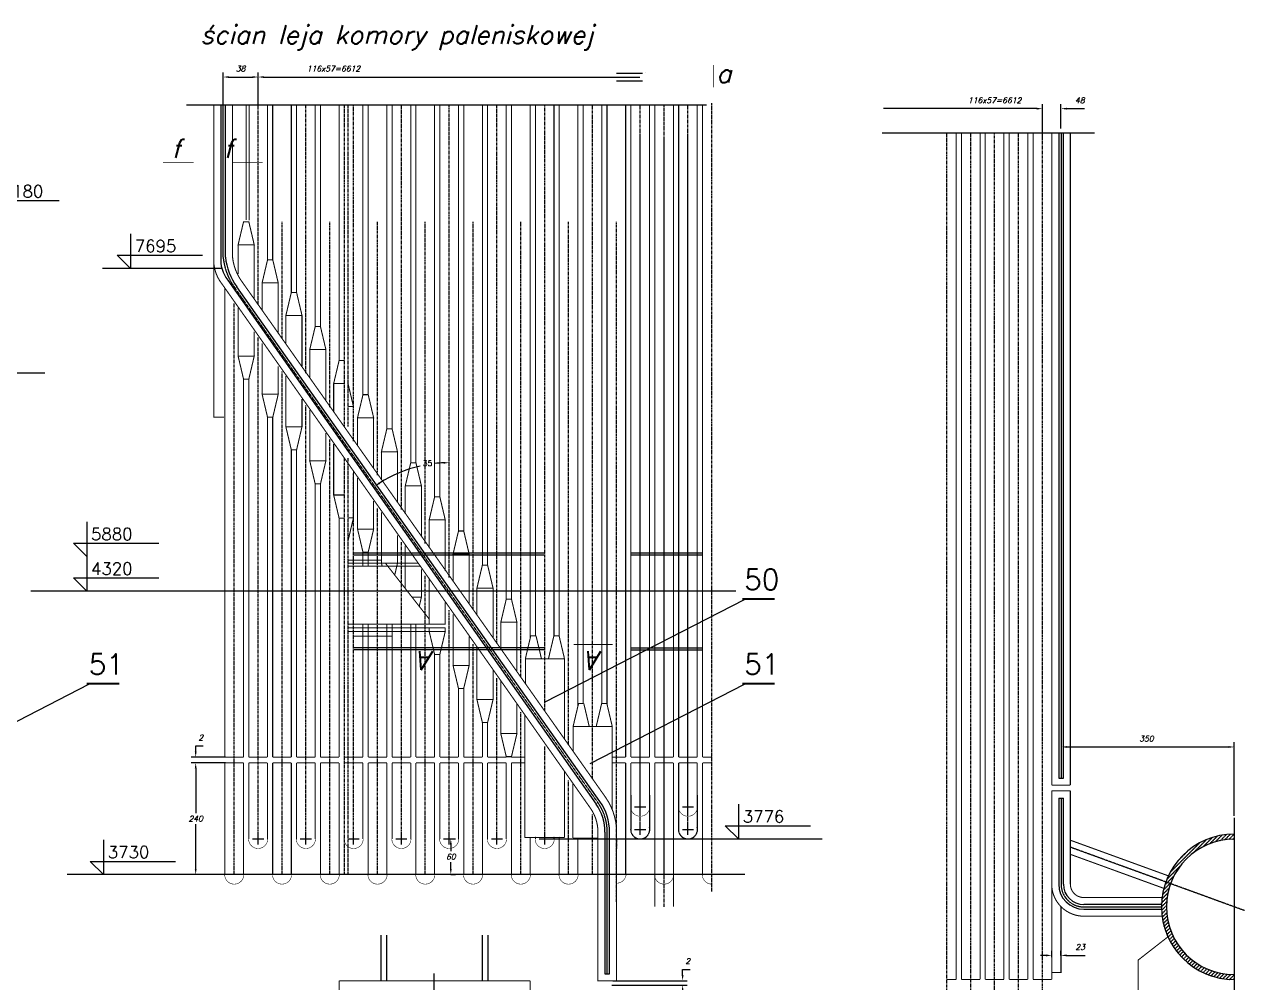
# Model space of a CAD drawing. Extents: x 13210 to 94108, y -7390 to 36310.
# Drawn here: x 61160 to 74266, y 16518 to 26816 of the extents above; entities that cross this region are included whole.
import ezdxf
from ezdxf.enums import TextEntityAlignment as Align

# ---------------------------------------------------------------- set-up
doc = ezdxf.new("R2010")
doc.units = 0
doc.header["$MEASUREMENT"] = 0
doc.header["$PDMODE"] = 3
doc.linetypes.add('CENTER', pattern=[50, 31.25, -6.25, 6.25, -6.25])
doc.linetypes.add('DASHEDX2', pattern=[1.5, 1, -0.5])
doc.layers.get('0').update_dxf_attribs({"linetype": 'CONTINUOUS'})
doc.layers.get('DEFPOINTS').update_dxf_attribs({"linetype": 'CONTINUOUS'})
for name, color, linetype in [('LINIE', 7, 'DASHEDX2'), ('NUMERY-ODN', 2, 'CONTINUOUS'), ('POZIOMY', 7, 'CONTINUOUS'), ('PRZEKROJE', 4, 'CONTINUOUS'), ('RURA', 3, 'CONTINUOUS'), ('RURKI', 4, 'CONTINUOUS'), ('WYMIAR1', 7, 'CONTINUOUS')]:
    doc.layers.add(name, color=color, linetype=linetype)
doc.styles.add('ROMAN_DUPLEX_ITALIC', font='ROMAND', dxfattribs={"oblique": 15})
doc.styles.add('ROMAND', font='romand')
doc.styles.add('ROMANS', font='romans')
doc.styles.get("Standard").update_dxf_attribs({"font": 'romans.shx'})
doc.dimstyles.new('KWA', dxfattribs={"dimscale": 20, "dimtxt": 3, "dimasz": 3, "dimexe": 2.5, "dimexo": 2.5, "dimgap": 1.5, "dimtad": 0, "dimtih": 1, "dimtoh": 1, "dimdsep": 46, "dimtxsty": 'Standard', "dimcen": -3, "dimdle": 1.25, "dimadec": 0, "dimazin": 0, "dimtfac": 0.75, "dimtofl": 0, "dimtmove": 2, "dimatfit": 3, "dimfxl": 0, "dimtvp": 1.5, "dimtolj": 1, "dimtzin": 12, "dimarcsym": 0})
doc.dimstyles.get("Standard").update_dxf_attribs({"dimtxt": 0.18, "dimasz": 0.18, "dimexe": 0.18, "dimexo": 0.0625, "dimgap": 0.09, "dimtad": 0, "dimtih": 1, "dimtoh": 1, "dimdec": 4, "dimzin": 0, "dimdsep": 46, "dimtxsty": 'Standard', "dimcen": 0.09, "dimadec": 0, "dimazin": 0, "dimtfac": 1, "dimtdec": 4, "dimtofl": 0, "dimtmove": 0, "dimatfit": 3, "dimfxl": 0, "dimtolj": 1, "dimtzin": 0, "dimarcsym": 0})

# ---------------------------------------------------------------- blocks, each defined once
blk = doc.blocks.new('*X28')
at = {"color": 0}
for p, q in [((68567, 15866), (68714, 16012)), ((68677, 15936), (68776, 16035)), ((68749, 15968), (68831, 16050)), ((68809, 15988), (68881, 16060)), ((68862, 16001), (68927, 16066)), ((68910, 16010), (68970, 16070)), ((68955, 16015), (69011, 16071)), ((68997, 16017), (69011, 16031)), ((68325, 15663), (68638, 15976)), ((68407, 15785), (68516, 15894)), ((68289, 15587), (68435, 15733)), ((68266, 15525), (68365, 15624)), ((68241, 15420), (68313, 15492)), ((68251, 15470), (68333, 15552)), ((68230, 15290), (68286, 15346)), ((68231, 15331), (68291, 15391)), ((68235, 15374), (68299, 15439)), ((68231, 15251), (68284, 15304)), ((68234, 15214), (68284, 15265)), ((68238, 15178), (68287, 15227)), ((68244, 15144), (68291, 15191)), ((68251, 15112), (68296, 15157)), ((68259, 15080), (68303, 15124)), ((68268, 15049), (68311, 15093)), ((68278, 15020), (68321, 15062)), ((68289, 14991), (68331, 15033)), ((68301, 14964), (68342, 15004)), ((68314, 14937), (68355, 14977)), ((68328, 14911), (68368, 14951)), ((68343, 14886), (68382, 14925)), ((68358, 14861), (68397, 14900)), ((68374, 14838), (68413, 14876)), ((68391, 14815), (68430, 14853)), ((68409, 14793), (68447, 14831)), ((68427, 14771), (68465, 14809)), ((68446, 14750), (68484, 14789)), ((68466, 14730), (68504, 14769)), ((68487, 14711), (68525, 14749)), ((68508, 14693), (68546, 14731)), ((68530, 14675), (68568, 14713)), ((68552, 14658), (68591, 14696)), ((68576, 14641), (68615, 14680)), ((68600, 14626), (68639, 14665)), ((68625, 14611), (68665, 14651)), ((68651, 14597), (68691, 14637)), ((68677, 14584), (68718, 14624)), ((68705, 14571), (68746, 14613)), ((68733, 14560), (68775, 14602)), ((68762, 14549), (68806, 14593)), ((68793, 14540), (68837, 14584)), ((68824, 14532), (68869, 14577)), ((68857, 14524), (68903, 14571)), ((68890, 14518), (68939, 14566)), ((68925, 14514), (68976, 14564)), ((68962, 14510), (69011, 14559)), ((69000, 14509), (69011, 14520))]:
    blk.add_line(p, q, dxfattribs=at)
blk = doc.blocks.new('*D320')
at = {"color": 0, "linetype": 'ByBlock'}
for p, q in [((72134, 16810), (72074, 16810)), ((72194, 16790), (72194, 16860)), ((72294, 16810), (72294, 16860)), ((72354, 16810), (72414, 16810)), ((72414, 16810), (72555, 16810))]:
    blk.add_line(p, q, dxfattribs=at)
for points in [[(72134, 16820), (72134, 16800), (72194, 16810)], [(72354, 16820), (72354, 16800), (72294, 16810)]]:
    blk.add_solid(points, dxfattribs=at)
at = {"layer": 'DEFPOINTS', "color": 0, "linetype": 'ByBlock'}
for p in [(72294, 16810), (72194, 16740), (72294, 16760)]:
    blk.add_point(p, dxfattribs=at)
at = {"color": 0, "linetype": 'ByBlock', "style": 'ROMAN_DUPLEX_ITALIC', "oblique": 15}
blk.add_text('23', height=60, dxfattribs=at).set_placement((72499, 16900), align=Align.MIDDLE_CENTER)
blk = doc.blocks.new('*D321')
at = {"color": 0, "linetype": 'ByBlock'}
for p, q in [((72094, 25580), (72094, 25960)), ((72294, 25696), (72294, 25960)), ((72034, 25910), (71974, 25910)), ((72354, 25910), (72414, 25910)), ((72414, 25910), (72548, 25910))]:
    blk.add_line(p, q, dxfattribs=at)
for points in [[(72034, 25920), (72034, 25900), (72094, 25910)], [(72354, 25920), (72354, 25900), (72294, 25910)]]:
    blk.add_solid(points, dxfattribs=at)
at = {"layer": 'DEFPOINTS', "color": 0, "linetype": 'ByBlock'}
for p in [(72294, 25910), (72294, 25646), (72094, 25530)]:
    blk.add_point(p, dxfattribs=at)
at = {"color": 0, "linetype": 'ByBlock', "style": 'ROMAN_DUPLEX_ITALIC', "oblique": 15}
blk.add_text('48', height=60, dxfattribs=at).set_placement((72496, 26000), align=Align.MIDDLE_CENTER)
blk = doc.blocks.new('*D325')
at = {"color": 0, "linetype": 'ByBlock'}
for p, q in [((68230, 16598), (68230, 16658)), ((68230, 16658), (68310, 16658)), ((67480, 16538), (68280, 16538)), ((67470, 16491), (68280, 16491)), ((68230, 16431), (68230, 16371))]:
    blk.add_line(p, q, dxfattribs=at)
for points in [[(68220, 16598), (68240, 16598), (68230, 16538)], [(68220, 16431), (68240, 16431), (68230, 16491)]]:
    blk.add_solid(points, dxfattribs=at)
at = {"layer": 'DEFPOINTS', "color": 0, "linetype": 'ByBlock'}
for p in [(67430, 16538), (68230, 16538), (67420, 16491)]:
    blk.add_point(p, dxfattribs=at)
at = {"color": 0, "linetype": 'ByBlock', "style": 'ROMAN_DUPLEX_ITALIC', "oblique": 15}
blk.add_text('2', height=60, dxfattribs=at).set_placement((68285, 16748), align=Align.MIDDLE_CENTER)
blk = doc.blocks.new('*D326')
at = {"color": 0, "linetype": 'ByBlock'}
for p, q in [((65740, 18002), (65740, 17930.5)), ((65750, 18062), (65790, 18062)), ((65740, 17739), (65740, 17810.5)), ((65740, 17679), (65790, 17679))]:
    blk.add_line(p, q, dxfattribs=at)
for points in [[(65730, 18002), (65750, 18002), (65740, 18062)], [(65730, 17739), (65750, 17739), (65740, 17679)]]:
    blk.add_solid(points, dxfattribs=at)
at = {"layer": 'DEFPOINTS', "color": 0, "linetype": 'ByBlock'}
for p in [(65700, 18062), (65690, 17679), (65740, 17679)]:
    blk.add_point(p, dxfattribs=at)
at = {"color": 0, "linetype": 'ByBlock', "style": 'ROMAN_DUPLEX_ITALIC', "oblique": 15}
blk.add_text('60', height=60, dxfattribs=at).set_placement((65740, 17870.5), align=Align.MIDDLE_CENTER)
blk = doc.blocks.new('POZ')
for p, q in [((0, 186), (0, 0)), ((0, 0), (-71, 71)), ((-71, 71), (387, 71))]:
    blk.add_line(p, q)
at = {"style": 'ROMAND', "flags": 4}
blk.add_attdef('POZIOM', (23, 88), '', height=65, dxfattribs=at)
blk = doc.blocks.new('*D327')
at = {"color": 0, "linetype": 'ByBlock'}
for p, q in [((63320, 18879), (62950, 18879)), ((63000, 18819), (63000, 18339)), ((63000, 17739), (63000, 18219)), ((62950, 17679), (62950, 17679))]:
    blk.add_line(p, q, dxfattribs=at)
for points in [[(62990, 18819), (63010, 18819), (63000, 18879)], [(62990, 17739), (63010, 17739), (63000, 17679)]]:
    blk.add_solid(points, dxfattribs=at)
at = {"layer": 'DEFPOINTS', "color": 0, "linetype": 'ByBlock'}
for p in [(63000, 18879), (63370, 18879), (63000, 17679)]:
    blk.add_point(p, dxfattribs=at)
at = {"color": 0, "linetype": 'ByBlock', "style": 'ROMAN_DUPLEX_ITALIC', "oblique": 15}
blk.add_text('240', height=60, dxfattribs=at).set_placement((63000, 18279), align=Align.MIDDLE_CENTER)
blk = doc.blocks.new('*D328')
at = {"color": 0, "linetype": 'ByBlock'}
for p, q in [((63000, 19001), (63000, 19061)), ((63000, 19061), (63080, 19061)), ((63320, 18941), (62950, 18941)), ((63320, 18879), (62950, 18879)), ((63000, 18819), (63000, 18759))]:
    blk.add_line(p, q, dxfattribs=at)
for points in [[(62990, 19001), (63010, 19001), (63000, 18941)], [(62990, 18819), (63010, 18819), (63000, 18879)]]:
    blk.add_solid(points, dxfattribs=at)
at = {"layer": 'DEFPOINTS', "color": 0, "linetype": 'ByBlock'}
for p in [(63000, 18941), (63370, 18941), (63370, 18879)]:
    blk.add_point(p, dxfattribs=at)
at = {"color": 0, "linetype": 'ByBlock', "style": 'ROMAN_DUPLEX_ITALIC', "oblique": 15}
blk.add_text('2', height=60, dxfattribs=at).set_placement((63055, 19151), align=Align.MIDDLE_CENTER)
blk = doc.blocks.new('*D345')
at = {"layer": 'DEFPOINTS', "color": 0, "linetype": 'Continuous'}
for p in [(65722, 25946), (63423, 23982), (65171, 21990), (65722, 20871), (67321, 18450)]:
    blk.add_point(p, dxfattribs=at)
at = {"layer": 'LINIE', "color": 0, "linetype": 'Continuous'}
for start, end in [(102.9709, 122.6913), (92.4807, 96.3769)]:
    blk.add_arc((65722, 20719), 1386, start, end, dxfattribs=at)
for points in [[(65662, 22114), (65663, 22094), (65722, 22105)], [(64980, 21877), (64968, 21894), (64924, 21852)]]:
    blk.add_solid(points, dxfattribs=at)
at = {"layer": 'LINIE', "color": 0, "linetype": 'Continuous', "insert": (65490, 22100), "char_height": 60, "attachment_point": 5}
blk.add_mtext('\\A1;35', dxfattribs=at)
blk = doc.blocks.new('*D329')
at = {"color": 0, "linetype": 'ByBlock'}
for p, q in [((63294.995, 25880), (63294.995, 26300)), ((63354.995, 26250), (63610.5, 26250)), ((63670.5, 25920), (63670.5, 26300))]:
    blk.add_line(p, q, dxfattribs=at)
for points in [[(63354.995, 26260), (63354.995, 26240), (63294.995, 26250)], [(63610.5, 26260), (63610.5, 26240), (63670.5, 26250)]]:
    blk.add_solid(points, dxfattribs=at)
at = {"layer": 'DEFPOINTS', "color": 0, "linetype": 'ByBlock'}
for p in [(63670.5, 26250), (63294.995, 25830), (63670.5, 25870)]:
    blk.add_point(p, dxfattribs=at)
at = {"color": 0, "linetype": 'ByBlock', "style": 'ROMAN_DUPLEX_ITALIC', "oblique": 15}
blk.add_text('38', height=60, dxfattribs=at).set_placement((63482.7475, 26340), align=Align.MIDDLE_CENTER)

msp = doc.modelspace()

# ---------------------------------------------------------------- linework, layer by layer
at = {"layer": 'DEFPOINTS', "color": 0, "linetype": 'ByBlock'}
for p in [(65290, 26250), (65290, 26250), (63670.5, 25870), (71068, 25910), (72094, 25740), (71068, 24990), (74154, 19050), (72269.255, 19000), (74154, 18260)]:
    msp.add_point(p, dxfattribs=at)
at = {"layer": 'LINIE', "linetype": 'Continuous'}
for p, q in [((67520, 26290), (67800, 26290)), ((67520, 26210), (67800, 26210)), ((68485.5, 25946), (62901, 25946)), ((63280.39455, 24192.85014), (62000, 24192.85014)), ((57710, 23071), (61380, 23071)), ((68800, 20725.21282), (61230, 20725.21282)), ((67714.5, 18408.4236), (67834.5, 18408.4236)), ((67774.5, 18348.4236), (67774.5, 18468.4236)), ((68227.5, 18408.4236), (68347.5, 18408.4236)), ((68287.5, 18348.4236), (68287.5, 18468.4236)), ((67774.5, 18104.9375), (67774.5, 18224.9375)), ((68287.5, 18104.9375), (68287.5, 18224.9375)), ((63670.5, 18002), (63670.5, 18122)), ((64183.5, 18002), (64183.5, 18122)), ((64696.5, 18002), (64696.5, 18122)), ((65209.5, 18002), (65209.5, 18122)), ((65722.5, 18002), (65722.5, 18122)), ((66235.5, 18002), (66235.5, 18122)), ((66748.5, 18002), (66748.5, 18122)), ((67714.5, 18164.9375), (67834.5, 18164.9375)), ((67714.5, 18164.9375), (67834.5, 18164.9375)), ((67774.5, 18104.9375), (67774.5, 18122)), ((68227.5, 18164.9375), (68347.5, 18164.9375)), ((68227.5, 18164.9375), (68347.5, 18164.9375)), ((68287.5, 18104.9375), (68287.5, 18122)), ((63610.5, 18062), (63730.5, 18062)), ((64123.5, 18062), (64243.5, 18062)), ((64636.5, 18062), (64756.5, 18062)), ((65149.5, 18062), (65269.5, 18062)), ((65662.5, 18062), (65782.5, 18062)), ((66175.5, 18062), (66295.5, 18062)), ((66688.5, 18062), (69730, 18062))]:
    msp.add_line(p, q, dxfattribs=at)
at = {"layer": 'LINIE', "linetype": 'CENTER'}
for p, q in [((68544, 17497), (68544, 25968.5)), ((63670.5, 23801.84003), (63670.5, 25946)), ((64183.5, 23069.2001), (64183.5, 25946)), ((64596.375, 25946), (64596.375, 22490.85321)), ((64633.375, 25946), (64633.375, 22490.85321)), ((64696.5, 22336.56018), (64696.5, 25946)), ((65209.5, 21603.92025), (65209.5, 25946)), ((65722.5, 20871.28032), (65722.5, 25946)), ((66235.5, 20164.83481), (66235.5, 25946)), ((66748.5, 19436.85651), (66748.5, 25946)), ((67261.5, 18708.8782), (67261.5, 25946)), ((67774.5, 18408.4236), (67774.5, 25946)), ((68031, 17679), (68031, 25946)), ((68287.5, 18408.4236), (68287.5, 25946)), ((67774.5, 18164.9375), (67774.5, 25599.5764)), ((68031, 17332.5764), (68031, 25599.5764)), ((68287.5, 18164.9375), (68287.5, 25599.5764)), ((71068, 14565.91557), (71068, 25646)), ((71324.5, 16019.2986), (71324.5, 25646)), ((71581, 15289.875), (71581, 25646)), ((71837.5, 16019.2986), (71837.5, 25646)), ((72094, 15274.9375), (72094, 25646)), ((63927, 23435.52007), (63927, 24695)), ((64440, 22702.88014), (64440, 24695)), ((64953, 21970.24021), (64953, 24695)), ((65466, 21237.60028), (65466, 24695)), ((65979, 20528.82397), (65979, 24695)), ((66492, 19800.84566), (66492, 24695)), ((67005, 19072.86735), (67005, 24695)), ((67518, 17385.04057), (67518, 24695)), ((63414, 17679), (63414, 23819.03477)), ((63670.5, 18062), (63670.5, 23452.71481)), ((63927, 17679), (63927, 23086.39485)), ((64183.5, 18062), (64183.5, 22720.07488)), ((64440, 17679), (64440, 22353.75492)), ((64596.375, 22155.54479), (64596.375, 17679)), ((64633.375, 22155.54479), (64633.375, 17679)), ((64696.5, 20369.61873), (64696.5, 21987.43495)), ((64953, 20369.61873), (64953, 21621.11499)), ((65209.5, 20369.61873), (65209.5, 21254.79503)), ((65466, 20369.61873), (65466, 20888.47506)), ((65722.5, 18062), (65722.5, 20522.1551)), ((64696.5, 18062), (64696.5, 20369.61873)), ((64953, 17679), (64953, 20369.61873)), ((65209.5, 18062), (65209.5, 20369.61873)), ((65466, 17679), (65466, 20369.61873)), ((65979, 17679), (65979, 20155.83514)), ((66235.5, 18062), (66235.5, 19789.51517)), ((66492, 17679), (66492, 19423.19521)), ((66748.5, 18062), (66748.5, 19056.87524)), ((67005, 17679), (67005, 18690.55528)), ((67261.5, 17679), (67261.5, 18324.23532)), ((67518, 18062), (67518, 17957.91535))]:
    msp.add_line(p, q, dxfattribs=at)
at = {"layer": 'LINIE'}
for p, q in [((63294.995, 24315.5303), (63294.995, 25946)), ((72653.875, 25646), (70375, 25646)), ((72294.255, 25646), (72294.255, 18716)), ((67321.36276, 18450.10251), (63422.91779, 23982.23382)), ((64696.5, 21136), (66748.5, 21136)), ((64696.5, 21116), (66748.5, 21116)), ((67674.375, 21136), (68443.875, 21136)), ((67674.375, 21116), (68443.875, 21116)), ((66748.5, 20115), (64696.5, 20115)), ((66748.5, 20095), (64696.5, 20095)), ((67674.375, 20115), (68443.875, 20115)), ((67674.375, 20095), (68443.875, 20095)), ((72294.255, 18501), (72294.255, 17576.5)), ((74154, 18286.85), (74154, 14654)), ((67420.745, 16613.13), (67420.745, 18134.71762)), ((74266, 17291.11033), (72394.375, 17972.32612)), ((72538.875, 17331.88), (73379.46986, 17331.88)), ((65561, 16189.875), (65561, 16616.875))]:
    msp.add_line(p, q, dxfattribs=at)
at = {"layer": 'LINIE', "linetype": 'DASHEDX2'}
for p, q in [((67674.375, 18532.5764), (67674.375, 18164.9375)), ((67874.625, 18532.5764), (67874.625, 18164.9375)), ((68187.375, 18532.5764), (68187.375, 18164.9375)), ((68387.625, 18532.5764), (68387.625, 18164.9375))]:
    msp.add_line(p, q, dxfattribs=at)
at = {"layer": 'LINIE', "linetype": 'Continuous', "const_width": 10}
for points in [[(65115.25, 20240), (64695.25, 20240)], [(67480, 20150), (67060, 20150)]]:
    msp.add_lwpolyline(points, dxfattribs=at)
at = {"layer": 'LINIE'}
for centre, radius, start, end in [((63938.08373, 24371.31844), 645.60132, 185.157491157, 217.138454097), ((66870.625, 18134.71762), 550.12, 0, 34.989108895), ((72538.875, 17576.5), 244.62, 180, 270)]:
    msp.add_arc(centre, radius, start, end, dxfattribs=at)
at = {"layer": 'LINIE', "linetype": 'DASHEDX2'}
for centre in [(67774.5, 18164.9375), (68287.5, 18164.9375)]:
    msp.add_arc(centre, 102.9375, 180, 0, dxfattribs=at)
at = {"layer": 'NUMERY-ODN'}
for p, q in [((68890, 20630), (66748.5, 19530.55115)), ((61850, 19720), (60194.375, 18870)), ((68890, 19720), (67234.375, 18870))]:
    msp.add_line(p, q, dxfattribs=at)
at = {"layer": 'NUMERY-ODN', "const_width": 20}
for points in [[(68870, 20640), (69220, 20640), (69200, 20640)], [(61830, 19730), (62180, 19730), (62160, 19730)], [(68870, 19730), (69220, 19730), (69200, 19730)]]:
    msp.add_lwpolyline(points, dxfattribs=at)
at = {"layer": 'PRZEKROJE', "linetype": 'Continuous', "const_width": 10}
for points in [[(68560, 26380), (68560, 26140)], [(62650, 25330), (62980, 25330)], [(63390, 25330), (63720, 25330)]]:
    msp.add_lwpolyline(points, dxfattribs=at)
at = {"layer": 'RURA'}
for p, q in [((63270.005, 25946), (63270.005, 24315.50245)), ((72269.255, 25646), (72269.255, 18716)), ((72319.245, 18716), (72319.245, 25646)), ((63344.81542, 24068.13451), (67300.75368, 18435.96641)), ((67341.79842, 18464.50334), (63443.35345, 23996.63465)), ((72269.255, 18716), (72319.245, 18716)), ((72269.255, 18501), (72269.255, 17576.5)), ((72269.255, 18501), (72319.245, 18501)), ((72319.245, 17576.5), (72319.245, 18501)), ((67395.755, 18134.71762), (67395.755, 16613.13)), ((67445.745, 16613.13), (67445.745, 18134.71762)), ((73379.46986, 17356.87), (72538.875, 17356.87)), ((72538.875, 17306.88), (73379.46986, 17306.88)), ((64993.33888, 16538), (64993.33888, 17028)), ((65054.33888, 16538), (65054.33888, 17028)), ((66079.01665, 16538), (66079.01665, 17028)), ((66140.01665, 16538), (66140.01665, 17028)), ((67395.755, 16613.13), (67445.745, 16613.13))]:
    msp.add_line(p, q, dxfattribs=at)
at = {"layer": 'RURA', "const_width": 11.25}
for points in [[(63194.875, 25946), (63194.875, 24319.02336, 0.1944253743), (63284.84638, 24022.80083), (67239.24342, 18392.82701, -0.1539147211), (67320.625, 18134.71762), (67320.625, 16538), (67520.875, 16538), (67520.875, 18134.71762, 0.1539147211), (67403.27862, 18507.68569), (63504, 24041, -0.1395089145), (63395.125, 24319.02336), (63395.125, 25946)], [(72194.125, 25646), (72194.125, 18641, 0.4142135624)], [(72194.125, 18579), (72194.125, 17576.5, 0.4142135624), (72538.875, 17231.75), (73379.46986, 17231.75)], [(73379.46986, 17432), (72538.875, 17432, -0.4142135624), (72394.375, 17576.5), (72394.375, 18579)]]:
    msp.add_lwpolyline(points, format="xyb", dxfattribs=at)
at = {"layer": 'RURA'}
msp.add_lwpolyline([(63319.995, 24315.5303), (63319.995, 25946)], dxfattribs=at)
at = {"layer": 'RURA', "const_width": 11.25}
for points in [[(72394.375, 18641), (72394.375, 25646)], [(63455.80237, 24132.65816), (63455.80237, 24447.5)], [(63628.69763, 24447.5), (63628.69763, 23861.54)], [(63713.42737, 24038), (63713.42737, 23737.34061)], [(63886.32263, 24038), (63886.32263, 23490.42058)], [(63455.80237, 23250.15703), (63455.80237, 23770.63877)], [(63968.80237, 23687.88147), (63968.80237, 23387.22208)], [(64141.69763, 23687.88147), (64141.69763, 23140.30205)], [(63628.69763, 23250.15703), (63628.69763, 23512.41478)], [(63713.42737, 22840.65703), (63713.42737, 23388.21539)], [(64225.30237, 23321.56151), (64225.30237, 23020.90212)], [(64398.19763, 23321.56151), (64398.19763, 22773.98209)], [(64599, 22955.24155), (64568.25, 22955.24155), (64481.80237, 22955.24155), (64540.125, 23202.74155), (64568.25, 23202.74155), (64596.375, 23202.74155)], [(64596.375, 23202.74155), (64596.52082, 23202.12273)], [(63886.32263, 22840.65703), (63886.32263, 23141.29536)], [(63968.80237, 22490.53851), (63968.80237, 23038.09686)], [(64481.80237, 22955.24155), (64481.80237, 22654.58215)], [(64636, 22956), (64694.17681, 22709.11882), (64638.47918, 22709.11882)], [(64141.69763, 22490.53851), (64141.69763, 22791.17683)], [(64225.30237, 22124.21855), (64225.30237, 22671.7769)], [(64738.30237, 22588.92158), (64738.30237, 22288.26219)], [(64911.19763, 22588.92158), (64911.19763, 22041.34216)], [(64398.19763, 22124.21855), (64398.19763, 22424.85687)], [(64481.80237, 21757.89858), (64481.80237, 22305.45693)], [(64994.80237, 22222.60162), (64994.80237, 21921.94223)], [(65167.69763, 22222.60162), (65167.69763, 21675.0222)], [(64694.17681, 21511.77585), (64694.17681, 22016.30191)], [(64738.30237, 21391.57862), (64738.30237, 21939.13697)], [(64596, 21757.89858), (64568.25, 21757.89858), (64481.80237, 21757.89858), (64540.125, 21510.39858), (64568.25, 21510.39858), (64596.375, 21510.39858)], [(65251.30237, 21856.28166), (65251.30237, 21555.62226)], [(65424.19763, 21856.28166), (65424.19763, 21308.70223)], [(64911.19763, 21391.57862), (64911.19763, 21692.21694)], [(64635.85418, 21264.27585), (64694.17681, 21511.77585), (64635.47918, 21511.77585)], [(64994.80237, 21025.25865), (64994.80237, 21572.81701)], [(65507.80237, 21489.96169), (65507.80237, 21189.3023)], [(65680.69763, 21489.96169), (65680.69763, 20942.38227)], [(65167.69763, 21025.25865), (65167.69763, 21325.89698)], [(65251.30237, 20752.81985), (65251.30237, 21212.96531)], [(65764.30237, 21123.64173), (65764.30237, 20822.98234)], [(65937.19763, 21123.64173), (65937.19763, 20588.14408)], [(64994.80237, 21057.25865), (64633.375, 21057.25865)], [(65390.26859, 21025.25865), (64994.80237, 21025.25865), (64633.375, 21025.25865)], [(65412.74484, 20993.25865), (64633.375, 20993.25865)], [(65137.69561, 20897.94102), (65167.69763, 21025.25865), (65081.25, 21025.25865), (64994.80237, 21025.25865), (65002.34307, 20993.25865)], [(65507.80237, 20425.16698), (65038.02618, 21025.25865)], [(65424.19763, 20658.93869), (65424.19763, 20959.57701)], [(65680.69763, 20603.81544), (65680.69763, 20369.61873), (65507.80237, 20369.61873), (65507.80237, 20849.08859)], [(66020.80237, 20757.32177), (66020.80237, 20469.50386)], [(66193.69763, 20757.32177), (66193.69763, 20224.15492)], [(65401.19921, 20561.34176), (65424.19763, 20658.93869), (65337.75, 20658.93869), (65324.79636, 20658.93869)], [(65764.30237, 19926.29876), (65764.30237, 20473.85711)], [(65507.80237, 20369.61873), (64633.375, 20369.61873)], [(65507.80237, 20330.61873), (64633.375, 20330.61873)], [(65680.69763, 20330.61873), (65507.80237, 20330.61873)], [(65507.80237, 20292.61873), (65507.80237, 20330.61873)], [(65680.69763, 20292.61873), (65680.69763, 20330.61873)], [(66277.30237, 20391.0018), (66277.30237, 20090.34241)], [(66450.19763, 20391.0018), (66450.19763, 19860.16577)], [(65507.80237, 20292.61873), (64633.375, 20292.61873)], [(65937.19763, 19926.29876), (65937.19763, 20239.93872)], [(66540.83711, 19998.34672), (66599.15974, 20245.84672), (66627.28474, 20245.84672), (66655.40974, 20245.84672)], [(66655.40974, 20245.84672), (66713.73238, 19998.34672)], [(66788.65863, 19996.75344), (66846.98126, 20244.25344), (66875.10626, 20244.25344), (66903.23126, 20244.25344)], [(66903.23126, 20244.25344), (66961.55389, 19996.75344)], [(66020.80237, 19559.9788), (66020.80237, 20121.33514)], [(66540.83711, 19998.34672), (66540.83711, 19731.16479)], [(66961.55389, 19996.75344), (66875.10626, 19996.75344), (66540.83711, 19996.75344)], [(66961.55389, 19996.75344), (66961.55389, 19134.32641)], [(66193.69763, 19559.9788), (66193.69763, 19876.062)], [(66277.30237, 19193.65884), (66277.30237, 19757.45842)], [(66450.19763, 19193.65884), (66450.19763, 19512.18528)], [(66533.80237, 18076), (66533.80237, 19393.5817)], [(67053.83711, 19270.59327), (67112.15974, 19518.09327), (67140.28474, 19518.09327), (67168.40974, 19518.09327)], [(67168.40974, 19518.09327), (67226.73238, 19270.59327)], [(67301.65863, 19269), (67359.98126, 19516.5), (67388.10626, 19516.5), (67416.23126, 19516.5)], [(67416.23126, 19516.5), (67474.55389, 19269)], [(67053.83711, 19270.59327), (67053.83711, 19003.41135)], [(67474.55389, 19269), (67388.10626, 19269), (67053.83711, 19269)], [(67474.55389, 19269), (67474.55389, 18375.74657)], [(66959.875, 18076), (66959.875, 18789.14539)], [(67052.17737, 18071), (67052.17737, 18658.20316)], [(72394.375, 18641), (72194.125, 18641)], [(72194.125, 18579), (72394.375, 18579)], [(66959.875, 18076), (66588.32263, 18076), (66533.80237, 18076)], [(67320.625, 18071), (67106.69763, 18071), (67052.17737, 18071)], [(73447.62437, 17664.97471), (72394.375, 18048.32612)], [(73398.77251, 17530.75533), (72394.375, 17896.32612)], [(73442.55944, 17009.73485), (73123.64447, 16760.4979), (73123.64447, 16403.4979)], [(74148.32224, 17015), (74154, 17015)], [(65566.67776, 15926.4979), (64867.65206, 15926.4979), (64542, 16181), (64542, 16538)], [(64542, 16538), (65566.67776, 16538), (66591.35553, 16538)], [(65566.67776, 15926.4979), (66265.70347, 15926.4979), (66591.35553, 16181), (66591.35553, 16538)]]:
    msp.add_lwpolyline(points, dxfattribs=at)
for points in [[(63570.375, 24695), (63628.69763, 24447.5), (63542.25, 24447.5), (63455.80237, 24447.5), (63514.125, 24695), (63542.25, 24695)], [(63828, 24285.5), (63886.32263, 24038), (63799.875, 24038), (63713.42737, 24038), (63771.75, 24285.5), (63799.875, 24285.5)], [(64083.375, 23935.38147), (64141.69763, 23687.88147), (64055.25, 23687.88147), (63968.80237, 23687.88147), (64027.125, 23935.38147), (64055.25, 23935.38147)], [(64339.875, 23569.06151), (64398.19763, 23321.56151), (64311.75, 23321.56151), (64225.30237, 23321.56151), (64283.625, 23569.06151), (64311.75, 23569.06151)], [(63570.375, 23002.65703), (63628.69763, 23250.15703), (63542.25, 23250.15703), (63455.80237, 23250.15703), (63514.125, 23002.65703), (63542.25, 23002.65703)], [(63828, 22593.15703), (63886.32263, 22840.65703), (63799.875, 22840.65703), (63713.42737, 22840.65703), (63771.75, 22593.15703), (63799.875, 22593.15703)], [(64852.875, 22836.42158), (64911.19763, 22588.92158), (64824.75, 22588.92158), (64738.30237, 22588.92158), (64796.625, 22836.42158), (64824.75, 22836.42158)], [(64083.375, 22243.03851), (64141.69763, 22490.53851), (64055.25, 22490.53851), (63968.80237, 22490.53851), (64027.125, 22243.03851), (64055.25, 22243.03851)], [(65109.375, 22470.10162), (65167.69763, 22222.60162), (65081.25, 22222.60162), (64994.80237, 22222.60162), (65053.125, 22470.10162), (65081.25, 22470.10162)], [(64339.875, 21876.71855), (64398.19763, 22124.21855), (64311.75, 22124.21855), (64225.30237, 22124.21855), (64283.625, 21876.71855), (64311.75, 21876.71855)], [(65365.875, 22103.78166), (65424.19763, 21856.28166), (65337.75, 21856.28166), (65251.30237, 21856.28166), (65309.625, 22103.78166), (65337.75, 22103.78166)], [(65622.375, 21737.46169), (65680.69763, 21489.96169), (65594.25, 21489.96169), (65507.80237, 21489.96169), (65566.125, 21737.46169), (65594.25, 21737.46169)], [(64852.875, 21144.07862), (64911.19763, 21391.57862), (64824.75, 21391.57862), (64738.30237, 21391.57862), (64796.625, 21144.07862), (64824.75, 21144.07862)], [(65878.875, 21371.14173), (65937.19763, 21123.64173), (65850.75, 21123.64173), (65764.30237, 21123.64173), (65822.625, 21371.14173), (65850.75, 21371.14173)], [(66135.375, 21004.82177), (66193.69763, 20757.32177), (66107.25, 20757.32177), (66020.80237, 20757.32177), (66079.125, 21004.82177), (66107.25, 21004.82177)], [(66391.875, 20638.5018), (66450.19763, 20391.0018), (66363.75, 20391.0018), (66277.30237, 20391.0018), (66335.625, 20638.5018), (66363.75, 20638.5018)], [(65622.375, 20045.11873), (65680.69763, 20292.61873), (65594.25, 20292.61873), (65507.80237, 20292.61873), (65566.125, 20045.11873), (65594.25, 20045.11873)], [(65878.875, 19678.79876), (65937.19763, 19926.29876), (65850.75, 19926.29876), (65764.30237, 19926.29876), (65822.625, 19678.79876), (65850.75, 19678.79876)], [(66135.375, 19312.4788), (66193.69763, 19559.9788), (66107.25, 19559.9788), (66020.80237, 19559.9788), (66079.125, 19312.4788), (66107.25, 19312.4788)], [(66391.875, 18946.15884), (66450.19763, 19193.65884), (66363.75, 19193.65884), (66277.30237, 19193.65884), (66335.625, 18946.15884), (66363.75, 18946.15884)]]:
    msp.add_lwpolyline(points, close=True, dxfattribs=at)
at = {"layer": 'RURA'}
for centre, radius, start, end in [((63606.35729, 24282.22776), 337.99419, 174.350219612, 219.303109874), ((63938.08373, 24371.31844), 620.60132, 185.157491157, 217.138454097), ((66870.625, 18134.71762), 525.13, 0, 35.006207064), ((66870.625, 18134.71762), 575.12, 0, 34.989108895), ((74154, 17331.875), 780.975, 90, 270), ((74154, 17331.875), 727, 90, 270), ((72538.875, 17576.5), 269.62, 180, 270), ((72538.875, 17576.5), 219.63, 180, 270)]:
    msp.add_arc(centre, radius, start, end, dxfattribs=at)
at = {"layer": 'RURKI'}
msp.add_line((68898.125, 17679), (61620.5, 17679), dxfattribs=at)
at = {"layer": 'RURKI', "const_width": 11.25}
for points in [[(63542.19763, 25946), (63542.19763, 24712.22591)], [(63574.875, 25946), (63574.875, 24708.5)], [(63770.625, 25946), (63770.625, 24280.72591)], [(63826.875, 25946), (63826.875, 24285.5)], [(64027.125, 25946), (64027.125, 23935.38147)], [(64083.375, 25946), (64083.375, 23935.38147)], [(64283.625, 25946), (64283.625, 23569.06151)], [(64339.875, 25946), (64339.875, 23569.06151)], [(64540.125, 25946), (64540.125, 23202.74155)], [(64796.625, 25946), (64796.625, 22836.42158)], [(64852.875, 25946), (64852.875, 22836.42158)], [(65053.125, 25946), (65053.125, 22470.10162)], [(65109.375, 25946), (65109.375, 22470.10162)], [(65309.625, 25946), (65309.625, 22103.78166)], [(65365.875, 25946), (65365.875, 22103.78166)], [(65566.125, 25946), (65566.125, 21737.46169)], [(65622.375, 25946), (65622.375, 21737.46169)], [(65822.625, 25946), (65822.625, 21371.14173)], [(65878.875, 25946), (65878.875, 21371.14173)], [(66079.125, 25946), (66079.125, 21004.82177)], [(66135.375, 25946), (66135.375, 21004.82177)], [(66335.625, 25946), (66335.625, 20638.5018)], [(66391.875, 25946), (66391.875, 20638.5018)], [(66592.125, 25946), (66592.125, 20215.99383)], [(66648.375, 25946), (66648.375, 20245.84672)], [(66848.625, 25946), (66848.625, 20244.25344)], [(66904.875, 25946), (66904.875, 20237.27801)], [(67105.125, 25946), (67105.125, 19488.24039)], [(67161.375, 25946), (67161.375, 19518.09327)], [(67361.625, 25946), (67361.625, 19516.5)], [(67417.875, 25946), (67417.875, 19509.52456)], [(67618.125, 25946), (67618.125, 18941)], [(67674.375, 25946), (67674.375, 18941)], [(67874.625, 25946), (67874.625, 18941)], [(67930.875, 25946), (67930.875, 18941)], [(68131.125, 25946), (68131.125, 18941)], [(68187.375, 25946), (68187.375, 18941)], [(68387.625, 25946), (68387.625, 18941)], [(68443.875, 25946), (68443.875, 18941)], [(71168.125, 25646), (71168.125, 16551.875)], [(71224.375, 25646), (71224.375, 16551.875)], [(71424.625, 25646), (71424.625, 16551.875)], [(71480.875, 25646), (71480.875, 16551.875)], [(71681.125, 25646), (71681.125, 16551.875)], [(71737.375, 25646), (71737.375, 16551.875)], [(71937.625, 25646), (71937.625, 16551.875)], [(71993.875, 25646), (71993.875, 16551.875)], [(63194.875, 24319.02336), (63194.875, 22594)], [(63313.875, 23982.82999), (63313.875, 18941)], [(63514.125, 23002.65703), (63514.125, 18941)], [(63570.375, 23002.65703), (63570.375, 18941)], [(63191, 22594), (63304, 22594)], [(63770.625, 22597.93112), (63770.625, 18941)], [(63826.875, 22593.15703), (63826.875, 18941)], [(64027.125, 22243.03851), (64027.125, 18941)], [(64083.375, 22243.03851), (64083.375, 18941)], [(64283.625, 21876.71855), (64283.625, 18941)], [(64339.875, 21876.71855), (64339.875, 18941)], [(64540.125, 21510.39858), (64540.125, 18941)], [(64796.625, 21144.07862), (64796.625, 20993.25865)], [(64852.875, 21144.07862), (64852.875, 20993.25865)], [(64796.625, 20369.61873), (64796.625, 18941)], [(64852.875, 20369.61873), (64852.875, 18941)], [(65053.125, 20369.61873), (65053.125, 18941)], [(65109.375, 20369.61873), (65109.375, 18941)], [(65309.625, 20369.61873), (65309.625, 18941)], [(65365.875, 20369.61873), (65365.875, 18941)], [(65566.125, 20045.11873), (65566.125, 18941)], [(65622.375, 20045.11873), (65622.375, 18941)], [(65822.625, 19678.79876), (65822.625, 18941)], [(65878.875, 19678.79876), (65878.875, 18941)], [(66079.125, 19312.4788), (66079.125, 18941)], [(66135.375, 19312.4788), (66135.375, 18941)], [(63514.125, 18941), (63313.875, 18941)], [(63514.125, 18879), (63313.875, 18879)], [(63313.875, 18879), (63313.875, 17679)], [(63514.125, 18879), (63514.125, 17679)], [(63770.625, 18941), (63570.375, 18941)], [(63770.625, 18879), (63570.375, 18879)], [(63570.375, 18879), (63570.375, 18062)], [(63770.625, 18879), (63770.625, 18062)], [(64027.125, 18941), (63826.875, 18941)], [(64027.125, 18879), (63826.875, 18879)], [(63826.875, 18879), (63826.875, 17679)], [(64027.125, 18879), (64027.125, 17679)], [(64283.625, 18941), (64083.375, 18941)], [(64283.625, 18879), (64083.375, 18879)], [(64083.375, 18879), (64083.375, 18062)], [(64283.625, 18879), (64283.625, 18062)], [(64540.125, 18941), (64339.875, 18941)], [(64540.125, 18879), (64339.875, 18879)], [(64339.875, 18879), (64339.875, 17679)], [(64540.125, 18879), (64540.125, 17679)], [(64796.625, 18941), (64596.375, 18941)], [(64796.625, 18879), (64596.375, 18879)], [(64796.625, 18879), (64796.625, 18062)], [(65053.125, 18941), (64852.875, 18941)], [(64852.875, 18879), (64852.875, 17679)], [(65053.125, 18879), (64852.875, 18879)], [(65053.125, 18879), (65053.125, 17679)], [(65309.625, 18941), (65109.375, 18941)], [(65109.375, 18879), (65109.375, 18062)], [(65309.625, 18879), (65109.375, 18879)], [(65309.625, 18879), (65309.625, 18062)], [(65566.125, 18941), (65365.875, 18941)], [(65365.875, 18879), (65365.875, 17679)], [(65566.125, 18879), (65365.875, 18879)], [(65566.125, 18879), (65566.125, 17679)], [(65822.625, 18941), (65622.375, 18941)], [(65622.375, 18879), (65622.375, 18062)], [(65822.625, 18879), (65622.375, 18879)], [(65822.625, 18879), (65822.625, 18062)], [(66079.125, 18941), (65878.875, 18941)], [(65878.875, 18879), (65878.875, 17679)], [(66079.125, 18879), (65878.875, 18879)], [(66079.125, 18879), (66079.125, 17679)], [(66335.625, 18941), (66135.375, 18941)], [(66135.375, 18879), (66135.375, 18062)], [(66335.625, 18879), (66135.375, 18879)], [(66335.625, 18946.15884), (66335.625, 18941)], [(66335.625, 18879), (66335.625, 18062)], [(66391.875, 18946.15884), (66391.875, 18941)], [(66533.80237, 18941), (66391.875, 18941)], [(66533.80237, 18879), (66391.875, 18879)], [(66391.875, 18879), (66391.875, 17679)], [(67618.125, 18941), (67474.55389, 18941)], [(67618.125, 18879), (67474.55389, 18879)], [(67618.125, 18879), (67618.125, 17679)], [(67874.625, 18941), (67674.375, 18941)], [(67874.625, 18879), (67674.375, 18879)], [(67674.375, 18879), (67674.375, 18408.4236)], [(67874.625, 18879), (67874.625, 18408.4236)], [(68131.125, 18941), (67930.875, 18941)], [(67930.875, 18879), (67930.875, 17679)], [(68131.125, 18879), (67930.875, 18879)], [(68131.125, 18879), (68131.125, 17679)], [(68387.625, 18941), (68187.375, 18941)], [(68187.375, 18879), (68187.375, 18408.4236)], [(68387.625, 18879), (68187.375, 18879)], [(68387.625, 18879), (68387.625, 18408.4236)], [(68544, 18941), (68443.875, 18941)], [(68443.875, 18879), (68443.875, 17679)], [(68544, 18879), (68443.875, 18879)], [(67930.875, 18532.5764), (67930.875, 17332.5764)], [(68131.125, 18532.5764), (68131.125, 17332.5764)], [(66592.125, 18076), (66592.125, 17679)], [(66648.375, 18076), (66648.375, 18062)], [(66848.625, 18076), (66848.625, 18062)], [(66904.875, 18076), (66904.875, 17679)], [(67105.125, 18071), (67105.125, 17679)], [(67161.375, 18071), (67161.375, 18062)], [(72194.125, 16551.875), (72194.125, 17562)], [(72294.25, 17333.57785), (72294.25, 16627.875), (72194.125, 16627.875)], [(71168.125, 16551.875), (71068, 16551.875)], [(71424.625, 16551.875), (71224.375, 16551.875)], [(71681.125, 16551.875), (71480.875, 16551.875)], [(71937.625, 16551.875), (71737.375, 16551.875)], [(72194.125, 16551.875), (71993.875, 16551.875)]]:
    msp.add_lwpolyline(points, dxfattribs=at)
at = {"layer": 'RURKI', "const_width": 5.625}
for points in [[(67671.5625, 18408.4236, 1), (67877.4375, 18408.4236, 0.05864154), (67874.625, 18432.32157, 1)], [(68184.5625, 18408.4236, 1), (68390.4375, 18408.4236, 0.05864154), (68387.625, 18432.32157, 1)], [(63313.875, 18085.89798, 0.05864154), (63311.0625, 18062, 1)], [(63567.5625, 18062, 1), (63773.4375, 18062, 0.05864154), (63770.625, 18085.89798, 1)], [(63570.375, 18085.89798, 0.05864154), (63567.5625, 18062, 1)], [(63826.875, 18085.89798, 0.05864154), (63824.0625, 18062, 1)], [(64080.5625, 18062, 1), (64286.4375, 18062, 0.05864154), (64283.625, 18085.89798, 1)], [(64083.375, 18085.89798, 0.05864154), (64080.5625, 18062, 1)], [(64339.875, 18085.89798, 0.05864154), (64337.0625, 18062, 1)], [(64593.5625, 18062, 1), (64799.4375, 18062, 0.05864154), (64796.625, 18085.89798, 1)], [(64596.375, 18085.89798, 0.05864154), (64593.5625, 18062, 1)], [(64852.875, 18085.89798, 0.05864154), (64850.0625, 18062, 1)], [(65106.5625, 18062, 1), (65312.4375, 18062, 0.05864154), (65309.625, 18085.89798, 1)], [(65109.375, 18085.89798, 0.05864154), (65106.5625, 18062, 1)], [(65365.875, 18085.89798, 0.05864154), (65363.0625, 18062, 1)], [(65619.5625, 18062, 1), (65825.4375, 18062, 0.05864154), (65822.625, 18085.89798, 1)], [(65622.375, 18085.89798, 0.05864154), (65619.5625, 18062, 1)], [(65878.875, 18085.89798, 0.05864154), (65876.0625, 18062, 1)], [(66132.5625, 18062, 1), (66338.4375, 18062, 0.05864154), (66335.625, 18085.89798, 1)], [(66135.375, 18085.89798, 0.05864154), (66132.5625, 18062, 1)], [(66391.875, 18085.89798, 0.05864154), (66389.0625, 18062, 1)], [(66645.5625, 18062, 1), (66851.4375, 18062, 0.05864154), (66848.625, 18085.89798, 1)], [(66648.375, 18085.89798, 0.05864154), (66645.5625, 18062, 1)], [(66904.875, 18085.89798, 0.05864154), (66902.0625, 18062, 1)], [(63311.0625, 17679, 1), (63516.9375, 17679, 0.05864154), (63514.125, 17702.89798, 1)], [(63824.0625, 17679, 1), (64029.9375, 17679, 0.05864154), (64027.125, 17702.89798, 1)], [(64337.0625, 17679, 1), (64542.9375, 17679, 0.05864154), (64540.125, 17702.89798, 1)], [(64850.0625, 17679, 1), (65055.9375, 17679, 0.05864154), (65053.125, 17702.89798, 1)], [(65363.0625, 17679, 1), (65568.9375, 17679, 0.05864154), (65566.125, 17702.89798, 1)], [(65876.0625, 17679, 1), (66081.9375, 17679, 0.05864154), (66079.125, 17702.89798, 1)], [(66389.0625, 17679, 1), (66594.9375, 17679, 0.05864154), (66592.125, 17702.89798, 1)], [(66902.0625, 17679, 1), (67107.9375, 17679, 0.05864154), (67105.125, 17702.89798, 1)], [(67520.875, 17586.0625, 0.4142135624), (67623.8125, 17689, 0.05864154), (67621, 17712.89798, 1)], [(67928.0625, 17679, 1), (68133.9375, 17679, 0.05864154), (68131.125, 17702.89798, 1)], [(68441.0625, 17679, 0.4142135624), (68544, 17576.0625, 0.05864154)]]:
    msp.add_lwpolyline(points, format="xyb", dxfattribs=at)
at = {"layer": 'RURKI'}
for centre, start in [((67774.5, 18164.9375), 360), ((68287.5, 18164.9375), 0)]:
    msp.add_arc(centre, 102.9375, start, 13.42427713, dxfattribs=at)
at = {"layer": 'WYMIAR1', "color": 0, "linetype": 'ByBlock'}
for p, q in [((63670.5, 25920), (63670.5, 26300)), ((63730.5, 26250), (67770, 26250)), ((67830, 26300), (67830, 26300)), ((72094, 25790), (72094, 25960)), ((72034, 25910), (70388, 25910)), ((72359.255, 19050), (74094, 19050)), ((74154, 18310), (74154, 19100))]:
    msp.add_line(p, q, dxfattribs=at)
for points in [[(63730.5, 26260), (63730.5, 26240), (63670.5, 26250)], [(72034, 25920), (72034, 25900), (72094, 25910)], [(72359.255, 19060), (72359.255, 19040), (72299.255, 19050)], [(74094, 19060), (74094, 19040), (74154, 19050)]]:
    msp.add_solid(points, dxfattribs=at)

# ---------------------------------------------------------------- block references
at = {"layer": 'LINIE'}
msp.add_blockref('*X28', (5143, 2042), dxfattribs=at)
at = {"layer": 'POZIOMY', "linetype": 'Continuous', "xscale": 2, "yscale": 2, "zscale": 2}
for p, values in [((62300, 24192.85014), {'POZIOM': '7695'}), ((61830, 21097.21282), {'POZIOM': '5880'}), ((61830, 20725.21282), {'POZIOM': '4320'}), ((68830, 18062), {'POZIOM': '3776'}), ((62010, 17679), {'POZIOM': '3730'})]:
    msp.add_blockref('POZ', p, dxfattribs=at).add_auto_attribs(values)
at = {"layer": 'WYMIAR1', "linetype": 'Continuous', "xscale": 2, "yscale": 2, "zscale": 2}
msp.add_blockref('POZ', (60760, 24781), dxfattribs=at).add_auto_attribs({'POZIOM': '21180'})

# ---------------------------------------------------------------- texts
at = {"layer": 'LINIE', "linetype": 'Continuous', "style": 'ROMANS', "oblique": 15}
msp.add_text('ścian leja komory paleniskowej', height=200, dxfattribs=at).set_placement((63050, 26606.19048))
at = {"layer": 'NUMERY-ODN', "style": 'ROMANS'}
for s, p in [('50', (69080, 20740)), ('51', (62040, 19830)), ('51', (69080, 19830))]:
    msp.add_text(s, height=220, dxfattribs=at).set_placement(p, align=Align.CENTER)
at = {"layer": 'PRZEKROJE', "linetype": 'Continuous', "style": 'ROMANS', "oblique": 15}
for s, p in [('a', (68590, 26190)), ('f   f', (62740, 25380))]:
    msp.add_text(s, height=200, dxfattribs=at).set_placement(p)
msp.add_text('A           A', height=200, rotation=180, dxfattribs=at).set_placement((67361.625, 20080))
at = {"layer": 'WYMIAR1', "color": 0, "linetype": 'ByBlock', "style": 'ROMAN_DUPLEX_ITALIC', "oblique": 15}
for s, p in [('116x57=6612', (64480.25, 26340)), ('116x57=6612', (71581, 26000)), ('350', (73211.6275, 19140))]:
    msp.add_text(s, height=60, dxfattribs=at).set_placement(p, align=Align.MIDDLE_CENTER)

# ---------------------------------------------------------------- dimensions: what is measured, and where the dimension line sits
at = {"layer": 'LINIE', "linetype": 'Continuous'}
for base, p1, p2, text, picture, middle in [((63670.5, 26250), (63294.995, 25830), (63670.5, 25870), '38', '*D329', (63482.7475, 26340)), ((72294.255, 25910), (72094, 25530), (72294.255, 25646), '48', '*D321', (72496.37406, 26000)), ((72294.25, 16810), (72194.125, 16740), (72294.25, 16760), '23', '*D320', (72499.43133, 16900))]:
    dim = msp.add_linear_dim(base=base, p1=p1, p2=p2, text=text, dimstyle='Standard', dxfattribs=at)
    dim.commit()
    dim.dimension.update_dxf_attribs({"geometry": picture, "text_midpoint": middle})
dim = msp.add_angular_dim_2l(base=(65171.03196, 21990.4295), line1=((67321.36276, 18450.10251), (63422.91779, 23982.23382)), line2=((65722.5, 20871.28032), (65722.5, 25946)), text='35', dimstyle='KWA', override={"dimzin": 12, "dimadec": 2, "dimazin": 3}, dxfattribs=at)
dim.commit()
dim.dimension.update_dxf_attribs({"geometry": '*D345', "text_midpoint": (65490, 22100), "dimtype": 162})
for base, p1, p2, text, picture, middle in [((63000, 18941), (63370, 18879), (63370, 18941), '2', '*D328', (63055.07877, 19151)), ((63000, 18879), (63000, 17679), (63370, 18879), '240', '*D327', (63000, 18279)), ((65740, 17679), (65700, 18062), (65690, 17679), '60', '*D326', (65740, 17870.5)), ((68230, 16538), (67420, 16491), (67430, 16538), '2', '*D325', (68285.07877, 16748))]:
    dim = msp.add_linear_dim(base=base, p1=p1, p2=p2, angle=90, text=text, dimstyle='Standard', dxfattribs=at)
    dim.commit()
    dim.dimension.update_dxf_attribs({"geometry": picture, "text_midpoint": middle})

doc.saveas('drawing.dxf')
